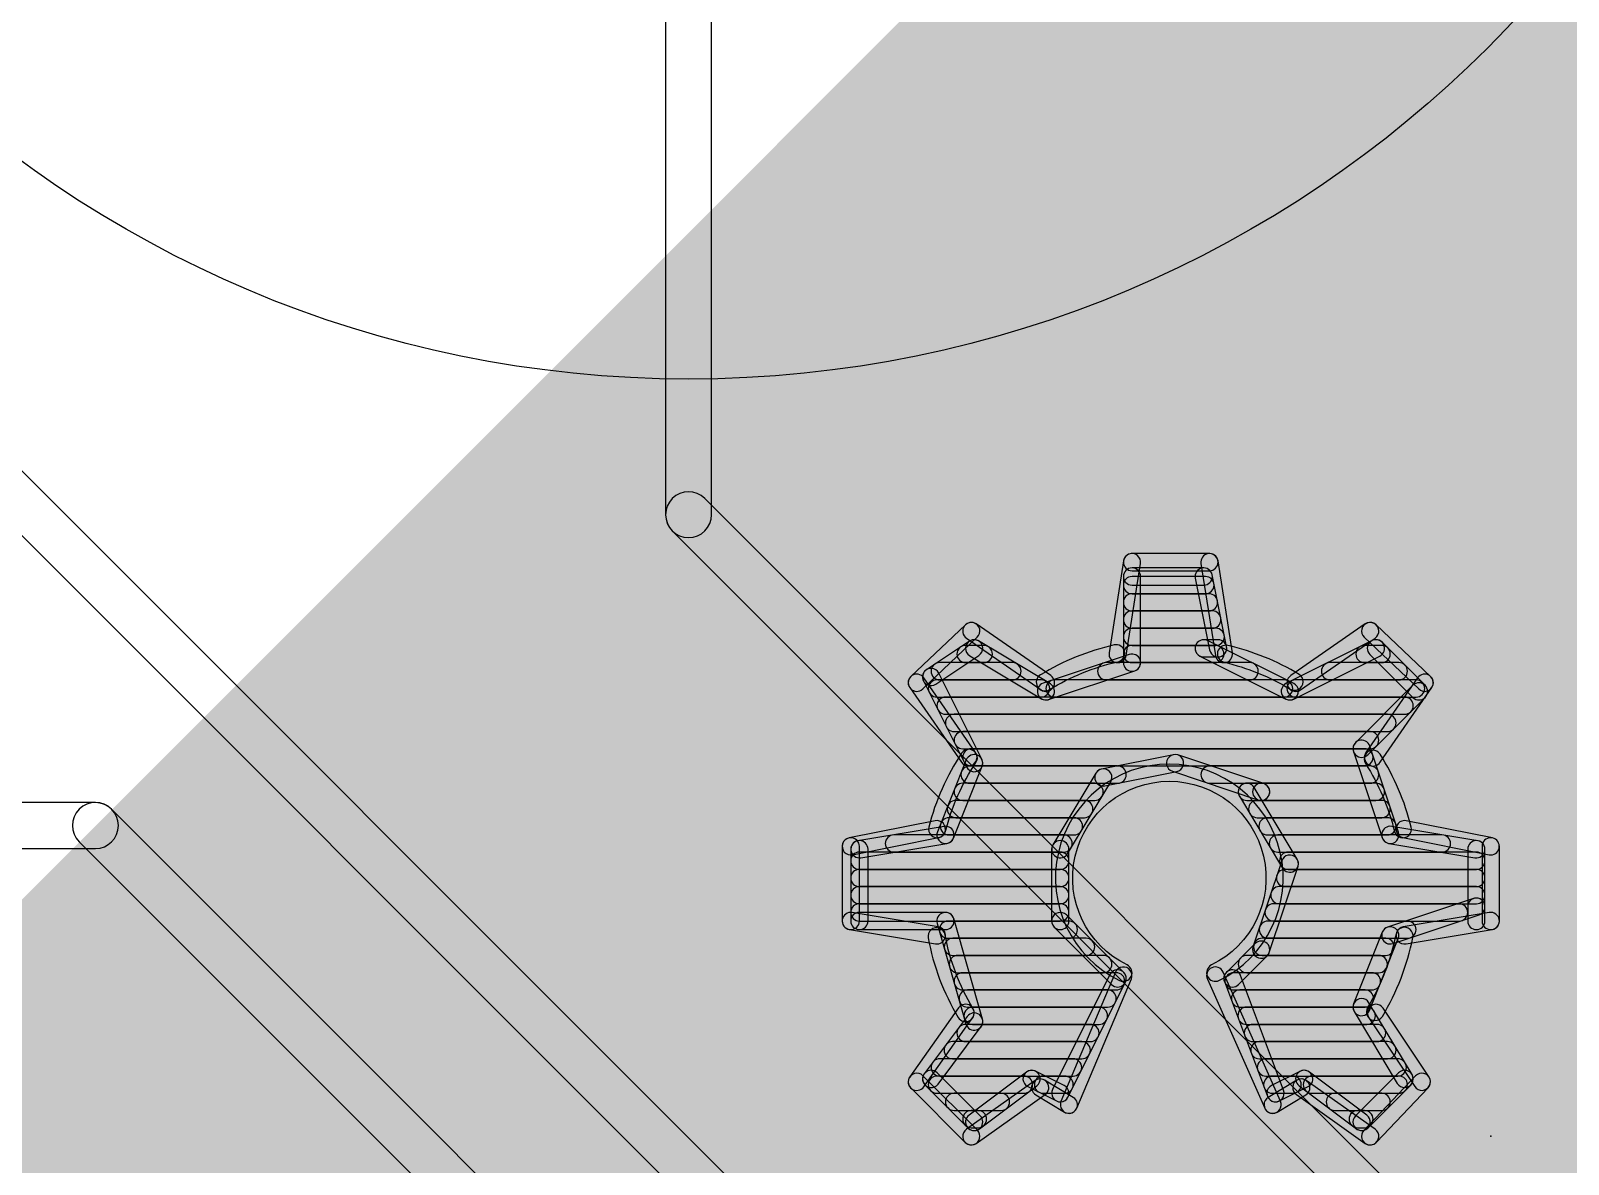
# Model space of a CAD drawing. Extents: x -21 to 88, y -12 to 76.
# Drawn here: x 4.78 to 18.39, y 17.55 to 27.58 of the extents above; entities that cross this region are included whole.
import ezdxf

# ---------------------------------------------------------------- set-up
doc = ezdxf.new("R2010")
doc.units = 0
for name, color, linetype in [('1', 22, 'CONTINUOUS'), ('16', 175, 'CONTINUOUS'), ('18', 82, 'CONTINUOUS'), ('20', 7, 'CONTINUOUS'), ('22', 253, 'CONTINUOUS'), ('24', 7, 'CONTINUOUS'), ('51', 253, 'CONTINUOUS')]:
    doc.layers.add(name, color=color, linetype=linetype)

# ---------------------------------------------------------------- blocks, each defined once
blk = doc.blocks.new('RECT')
blk.add_solid([(-0.5, -0.5), (0.5, -0.5), (-0.5, 0.5), (0.5, 0.5)])
blk = doc.blocks.new('ROUNDV')
blk.add_circle((0, 0), 0.5)

msp = doc.modelspace()

# ---------------------------------------------------------------- linework, layer by layer
at = {"layer": '1'}
for points in [[(16.7937, 11.5937), (4.6937, 23.6937, 1), (4.4063, 23.4063), (16.5063, 11.3063, 1)], [(3.65, 20.3468), (5.35, 20.3468, 1), (5.35, 20.7532), (3.65, 20.7532, 1)], [(17.7437, 8.4437), (5.4937, 20.6937, 1), (5.2063, 20.4063), (17.4563, 8.1563, 1)]]:
    msp.add_lwpolyline(points, format="xyb", close=True, dxfattribs=at)
at = {"layer": '16'}
for points in [[(10.3968, 34.5), (10.3968, 23.3, 1), (10.8032, 23.3), (10.8032, 34.5, 1)], [(33.0437, 1.1437), (10.7437, 23.4437, 1), (10.4563, 23.1563), (32.7563, 0.8563, 1)]]:
    msp.add_lwpolyline(points, format="xyb", close=True, dxfattribs=at)
at = {"layer": '20'}
msp.add_lwpolyline([(23.8152, 40.847, 1), (23.9848, 40.953, 1.0148), (0.1168, 25.5445, 1), (0.2832, 25.6555, -1.0148)], format="xyb", close=True, dxfattribs=at)
at = {"layer": '22'}
for points in [[(14.4497, 22.8918), (14.3227, 22.079, 1), (14.4733, 22.0554), (14.6003, 22.8682, 1)], [(15.2108, 22.9562), (14.525, 22.9562, 1), (14.525, 22.8038), (15.2108, 22.8038, 1)], [(15.4131, 22.079), (15.2861, 22.8918, 1), (15.1355, 22.8682), (15.2625, 22.0554, 1)], [(15.16, 22.8292), (14.525, 22.8292, 1), (14.525, 22.6768), (15.16, 22.6768, 1)], [(14.4488, 22.753), (14.4488, 21.991, 1), (14.6012, 21.991), (14.6012, 22.753, 1)], [(15.1752, 22.753), (14.525, 22.753, 1), (14.525, 22.6006), (15.1752, 22.6006, 1)], [(15.3617, 22.1329), (15.2347, 22.7679, 1), (15.0853, 22.7381), (15.2123, 22.1031, 1)], [(15.2057, 22.6006), (14.525, 22.6006, 1), (14.525, 22.4482), (15.2057, 22.4482, 1)], [(13.0502, 22.3257), (12.5676, 21.8685, 1), (12.6724, 21.7579), (13.155, 22.2151, 1)], [(13.8064, 21.8759), (13.146, 22.3331, 1), (13.0592, 22.2077), (13.7196, 21.7505, 1)], [(15.2362, 22.4482), (14.525, 22.4482, 1), (14.525, 22.2958), (15.2362, 22.2958, 1)], [(16.5898, 22.3331), (15.9294, 21.8759, 1), (16.0162, 21.7505), (16.6766, 22.2077, 1)], [(17.1682, 21.8685), (16.6856, 22.3257, 1), (16.5808, 22.2151), (17.0634, 21.7579, 1)], [(13.0857, 22.1814), (12.7047, 21.9274, 1), (12.7893, 21.8006), (13.1703, 22.0546, 1)], [(13.8022, 21.8023), (13.1672, 22.1833, 1), (13.0888, 22.0527), (13.7238, 21.6717, 1)], [(15.2667, 22.2958), (14.525, 22.2958, 1), (14.525, 22.1434), (15.2667, 22.1434, 1)], [(15.9561, 21.8052), (15.1941, 22.1862, 1), (15.1259, 22.0498), (15.8879, 21.6688, 1)], [(15.16, 22.0418), (15.287, 22.0418, 1), (15.287, 22.1942), (15.16, 22.1942, 1)], [(16.6499, 22.1862), (15.8879, 21.8052, 1), (15.9561, 21.6688), (16.7181, 22.0498, 1)], [(17.1189, 21.7909), (16.7379, 22.1719, 1), (16.6301, 22.0641), (17.0111, 21.6831, 1)], [(13.2127, 22.1434), (13.0518, 22.1434, 1), (13.0518, 21.991), (13.2127, 21.991, 1)], [(14.4015, 21.9993, 1), (14.3675, 22.1479, 0.0807), (13.714, 21.8826, 1), (13.7932, 21.7524, -0.0807)], [(14.5009, 22.0633), (13.7389, 21.8093, 1), (13.7871, 21.6647), (14.5491, 21.9187, 1)], [(15.2616, 22.1434), (14.525, 22.1434, 1), (14.525, 21.991), (15.2616, 21.991, 1)], [(15.9247, 21.757, 1), (16.0033, 21.8876, 0.078), (15.3742, 22.1431, 1), (15.3394, 21.9947, -0.078)], [(16.7348, 22.1434), (16.5824, 22.1434, 1), (16.5824, 21.991), (16.7348, 21.991, 1)], [(12.6788, 21.8299), (13.0598, 21.0679, 1), (13.1962, 21.1361), (12.8152, 21.8981, 1)], [(13.4667, 21.991), (12.8232, 21.991, 1), (12.8232, 21.8386), (13.4667, 21.8386, 1)], [(15.5664, 21.991), (14.2964, 21.991, 1), (14.2964, 21.8386), (15.5664, 21.8386, 1)], [(16.8872, 21.991), (16.2776, 21.991, 1), (16.2776, 21.8386), (16.8872, 21.8386, 1)], [(12.5573, 21.7698), (13.0145, 21.1094, 1), (13.1399, 21.1962), (12.6827, 21.8566, 1)], [(13.7207, 21.8386), (12.7978, 21.8386, 1), (12.7978, 21.6862), (13.7207, 21.6862, 1)], [(15.8712, 21.8386), (13.8392, 21.8386, 1), (13.8392, 21.6862), (15.8712, 21.6862, 1)], [(17.0396, 21.8386), (15.9728, 21.8386, 1), (15.9728, 21.6862), (17.0396, 21.6862, 1)], [(16.6109, 21.1751), (17.1189, 21.6831, 1), (17.0111, 21.7909), (16.5031, 21.2829, 1)], [(16.7213, 21.1094), (17.1785, 21.7698, 1), (17.0531, 21.8566), (16.5959, 21.1962, 1)], [(16.938, 21.6862), (12.874, 21.6862, 1), (12.874, 21.5338), (16.938, 21.5338, 1)], [(16.7856, 21.5338), (12.9502, 21.5338, 1), (12.9502, 21.3814), (16.7856, 21.3814, 1)], [(16.6332, 21.3814), (13.0264, 21.3814, 1), (13.0264, 21.229), (16.6332, 21.229, 1)], [(16.8833, 20.4911), (16.6293, 21.2531, 1), (16.4847, 21.2049), (16.7387, 20.4429, 1)], [(13.1436, 21.1066, 1), (13.0166, 21.1908, 0.0844), (12.7265, 20.5367, 1), (12.8741, 20.4991, -0.0844)], [(13.0573, 21.1303), (12.8033, 20.4953, 1), (12.9447, 20.4387), (13.1987, 21.0737, 1)], [(16.5824, 21.229), (13.1026, 21.229, 1), (13.1026, 21.0766), (16.5824, 21.0766, 1)], [(15.2284, 19.3164, 1), (15.2948, 19.1792, 4.3546), (14.4156, 19.1792, 1), (14.482, 19.3164, -4.3546)], [(14.2859, 20.9003), (14.9209, 21.0273, 1), (14.8911, 21.1767), (14.2561, 21.0497, 1)], [(14.8819, 21.0297), (15.6439, 20.7757, 1), (15.6921, 20.9203), (14.9301, 21.1743, 1)], [(16.8482, 20.4995, 1), (16.996, 20.5363, 0.0803), (16.7209, 21.18, 1), (16.5921, 21.0984, -0.0803)], [(14.398, 21.0766), (13.0874, 21.0766, 1), (13.0874, 20.9242), (14.398, 20.9242, 1)], [(13.9553, 20.3008), (14.3363, 20.9358, 1), (14.2057, 21.0142), (13.8247, 20.3792, 1)], [(16.6332, 21.0766), (15.2108, 21.0766, 1), (15.2108, 20.9242), (16.6332, 20.9242, 1)], [(14.1948, 20.9242), (13.0264, 20.9242, 1), (13.0264, 20.7718), (14.1948, 20.7718, 1)], [(15.668, 20.9242), (15.541, 20.9242, 1), (15.541, 20.7718), (15.668, 20.7718, 1)], [(15.4757, 20.8088), (15.8567, 20.1738, 1), (15.9873, 20.2522), (15.6063, 20.8872, 1)], [(16.684, 20.9242), (15.668, 20.9242, 1), (15.668, 20.7718), (16.684, 20.7718, 1)], [(14.1034, 20.7718), (12.9654, 20.7718, 1), (12.9654, 20.6194), (14.1034, 20.6194, 1)], [(16.7348, 20.7718), (15.6324, 20.7718, 1), (15.6324, 20.6194), (16.7348, 20.6194, 1)], [(12.7829, 20.5925), (12.0209, 20.4401, 1), (12.0507, 20.2907), (12.8127, 20.4431, 1)], [(14.0119, 20.6194), (12.9045, 20.6194, 1), (12.9045, 20.467), (14.0119, 20.467, 1)], [(16.7856, 20.6194), (15.7239, 20.6194, 1), (15.7239, 20.467), (16.7856, 20.467, 1)], [(17.7149, 20.4401), (16.9529, 20.5925, 1), (16.9231, 20.4431), (17.6851, 20.2907, 1)], [(11.9596, 20.3654), (11.9596, 19.705, 1), (12.112, 19.705), (12.112, 20.3654, 1)], [(12.8615, 20.5422), (12.0995, 20.4152, 1), (12.1245, 20.2648), (12.8865, 20.3918, 1)], [(12.0358, 20.34), (12.0358, 19.705, 1), (12.1882, 19.705), (12.1882, 20.34, 1)], [(13.9205, 20.467), (12.4168, 20.467, 1), (12.4168, 20.3146), (13.9205, 20.3146, 1)], [(13.9662, 19.705), (13.9662, 20.34, 1), (13.8138, 20.34), (13.8138, 19.705, 1)], [(17.2682, 20.467), (15.8153, 20.467, 1), (15.8153, 20.3146), (17.2682, 20.3146, 1)], [(17.5855, 20.4152), (16.8235, 20.5422, 1), (16.7985, 20.3918), (17.5605, 20.2648, 1)], [(17.6492, 19.705), (17.6492, 20.34, 1), (17.4968, 20.34), (17.4968, 19.705, 1)], [(17.7762, 19.705), (17.7762, 20.3654, 1), (17.6238, 20.3654), (17.6238, 19.705, 1)], [(13.89, 20.3146), (12.112, 20.3146, 1), (12.112, 20.1622), (13.89, 20.1622, 1)], [(15.8497, 20.2371), (15.5957, 19.4751, 1), (15.7403, 19.4269), (15.9943, 20.1889, 1)], [(17.573, 20.3146), (15.9068, 20.3146, 1), (15.9068, 20.1622), (17.573, 20.1622, 1)], [(13.89, 20.1622), (12.112, 20.1622, 1), (12.112, 20.0098), (13.89, 20.0098, 1)], [(17.573, 20.1622), (15.8797, 20.1622, 1), (15.8797, 20.0098), (17.573, 20.0098, 1)], [(13.89, 20.0098), (12.112, 20.0098, 1), (12.112, 19.8574), (13.89, 19.8574, 1)], [(17.573, 20.0098), (15.8289, 20.0098, 1), (15.8289, 19.8574), (17.573, 19.8574, 1)], [(16.8351, 19.5057), (17.5971, 19.7597, 1), (17.5489, 19.9043), (16.7869, 19.6503, 1)], [(17.4968, 19.832), (17.4968, 19.705, 1), (17.6492, 19.705), (17.6492, 19.832, 1)], [(12.0233, 19.6298), (12.7853, 19.5028, 1), (12.8103, 19.6532), (12.0483, 19.7802, 1)], [(13.89, 19.8574), (12.112, 19.8574, 1), (12.112, 19.705), (13.89, 19.705, 1)], [(12.112, 19.6288), (12.874, 19.6288, 1), (12.874, 19.7812), (12.112, 19.7812, 1)], [(12.8007, 19.6841), (13.0547, 18.7951, 1), (13.2013, 18.8369), (12.9473, 19.7259, 1)], [(14.4519, 19.2509), (13.9439, 19.7589, 1), (13.8361, 19.6511), (14.3441, 19.1431, 1)], [(17.4206, 19.8574), (15.7781, 19.8574, 1), (15.7781, 19.705), (17.4206, 19.705, 1)], [(16.9505, 19.5028), (17.7125, 19.6298, 1), (17.6875, 19.7802), (16.9255, 19.6532, 1)], [(12.8704, 19.5831, 1), (12.7206, 19.5553, 0.089), (12.9862, 18.8518, 1), (13.117, 18.93, -0.089)], [(13.9662, 19.705), (12.8958, 19.705, 1), (12.8958, 19.5526), (13.9662, 19.5526, 1)], [(16.9634, 19.705), (15.7273, 19.705, 1), (15.7273, 19.5526), (16.9634, 19.5526, 1)], [(16.6277, 18.9147), (16.8817, 19.5497, 1), (16.7403, 19.6063), (16.4863, 18.9713, 1)], [(16.6102, 18.9396, 1), (16.7408, 18.8612, 0.0861), (17.011, 19.559, 1), (16.8616, 19.589, -0.0861)], [(14.1186, 19.5526), (12.9393, 19.5526, 1), (12.9393, 19.4002), (14.1186, 19.4002, 1)], [(15.6141, 19.5049), (15.3601, 19.2509, 1), (15.4679, 19.1431), (15.7219, 19.3971, 1)], [(16.7704, 19.5526), (15.6765, 19.5526, 1), (15.6765, 19.4002), (16.7704, 19.4002, 1)], [(14.271, 19.4002), (12.9829, 19.4002, 1), (12.9829, 19.2478), (14.271, 19.2478, 1)], [(16.7094, 19.4002), (15.541, 19.4002, 1), (15.541, 19.2478), (16.7094, 19.2478, 1)], [(14.3853, 19.2478), (13.0264, 19.2478, 1), (13.0264, 19.0954), (14.3853, 19.0954, 1)], [(13.9582, 18.1469), (14.4662, 19.1629, 1), (14.3298, 19.2311), (13.8218, 18.2151, 1)], [(14.0364, 18.0498), (14.519, 19.1928, 1), (14.3786, 19.252), (13.896, 18.109, 1)], [(15.192, 19.1915), (15.7, 18.0485, 1), (15.8392, 18.1103), (15.3312, 19.2533, 1)], [(15.3427, 19.1702), (15.7237, 18.1542, 1), (15.8663, 18.2078), (15.4853, 19.2238, 1)], [(16.6484, 19.2478), (15.4235, 19.2478, 1), (15.4235, 19.0954), (16.6484, 19.0954, 1)], [(14.3091, 19.0954), (13.0699, 19.0954, 1), (13.0699, 18.943), (14.3091, 18.943, 1)], [(16.5875, 19.0954), (15.4807, 19.0954, 1), (15.4807, 18.943), (16.5875, 18.943, 1)], [(12.9896, 18.9362), (12.5578, 18.3266, 1), (12.6822, 18.2386), (13.114, 18.8482, 1)], [(14.2329, 18.943), (13.1135, 18.943, 1), (13.1135, 18.7906), (14.2329, 18.7906, 1)], [(16.6027, 18.943), (15.5378, 18.943, 1), (15.5378, 18.7906), (16.6027, 18.7906, 1)], [(17.0033, 18.3472), (16.6223, 18.9822, 1), (16.4917, 18.9038), (16.8727, 18.2688, 1)], [(17.1538, 18.3249), (16.7474, 18.9345, 1), (16.6206, 18.8499), (17.027, 18.2403, 1)], [(13.067, 18.8617), (12.686, 18.3537, 1), (12.808, 18.2623), (13.189, 18.7703, 1)], [(14.1567, 18.7906), (13.0518, 18.7906, 1), (13.0518, 18.6382), (14.1567, 18.6382, 1)], [(16.6942, 18.7906), (15.595, 18.7906, 1), (15.595, 18.6382), (16.6942, 18.6382, 1)], [(14.0805, 18.6382), (12.9375, 18.6382, 1), (12.9375, 18.4858), (14.0805, 18.4858, 1)], [(16.7856, 18.6382), (15.6521, 18.6382, 1), (15.6521, 18.4858), (16.7856, 18.4858, 1)], [(12.6931, 18.2541), (13.0741, 17.8731, 1), (13.1819, 17.9809), (12.8009, 18.3619, 1)], [(14.0043, 18.4858), (12.8232, 18.4858, 1), (12.8232, 18.3334), (14.0043, 18.3334, 1)], [(13.1737, 17.866), (13.6817, 18.247, 1), (13.5903, 18.369), (13.0823, 17.988, 1)], [(13.6019, 18.2398), (13.8559, 18.1128, 1), (13.9241, 18.2492), (13.6701, 18.3762, 1)], [(16.877, 18.4858), (15.7093, 18.4858, 1), (15.7093, 18.3334), (16.877, 18.3334, 1)], [(15.8291, 18.1128), (16.0831, 18.2398, 1), (16.0149, 18.3762), (15.7609, 18.2492, 1)], [(16.0033, 18.247), (16.5113, 17.866, 1), (16.6027, 17.988), (16.0947, 18.369, 1)], [(16.6109, 17.8731), (16.9919, 18.2541, 1), (16.8841, 18.3619), (16.5031, 17.9809, 1)], [(12.5661, 18.2287), (13.0487, 17.7461, 1), (13.1565, 17.8539), (12.6739, 18.3365, 1)], [(13.5683, 18.3334), (12.7978, 18.3334, 1), (12.7978, 18.181), (13.5683, 18.181, 1)], [(13.1466, 17.7378), (13.7562, 18.1696, 1), (13.6682, 18.294), (13.0586, 17.8622, 1)], [(13.673, 18.1665), (13.927, 18.0141, 1), (14.0054, 18.1447), (13.7514, 18.2971, 1)], [(13.9281, 18.3334), (13.7376, 18.3334, 1), (13.7376, 18.181), (13.9281, 18.181, 1)], [(15.9474, 18.3334), (15.7664, 18.3334, 1), (15.7664, 18.181), (15.9474, 18.181, 1)], [(15.8088, 18.0141), (16.0628, 18.1665, 1), (15.9844, 18.2971), (15.7304, 18.1447, 1)], [(15.9796, 18.1696), (16.5892, 17.7378, 1), (16.6772, 17.8622), (16.0676, 18.294, 1)], [(16.8872, 18.3334), (16.1167, 18.3334, 1), (16.1167, 18.181), (16.8872, 18.181, 1)], [(16.6885, 17.7476), (17.1457, 18.2302, 1), (17.0351, 18.335), (16.5779, 17.8524, 1)], [(13.3651, 18.181), (12.9502, 18.181, 1), (12.9502, 18.0286), (13.3651, 18.0286, 1)], [(16.7348, 18.181), (16.3199, 18.181, 1), (16.3199, 18.0286), (16.7348, 18.0286, 1)], [(13.1619, 18.0286), (13.1026, 18.0286, 1), (13.1026, 17.8762), (13.1619, 17.8762, 1)], [(16.5824, 18.0286), (16.5231, 18.0286, 1), (16.5231, 17.8762), (16.5824, 17.8762, 1)]]:
    msp.add_lwpolyline(points, format="xyb", close=True, dxfattribs=at)
at = {"layer": '24'}
msp.add_point((17.7, 17.8), dxfattribs=at)

# ---------------------------------------------------------------- block references
at = {"layer": '18', "xscale": 20, "yscale": 20}
msp.add_blockref('ROUNDV', (10.6, 34.5), dxfattribs=at)
msp.add_blockref('ROUNDV', (10.6, 34.5), dxfattribs=at)
at = {"layer": '51', "xscale": 24, "yscale": 18, "rotation": 45}
msp.add_blockref('RECT', (15.8364, 18.3026), dxfattribs=at)

doc.saveas('drawing.dxf')
